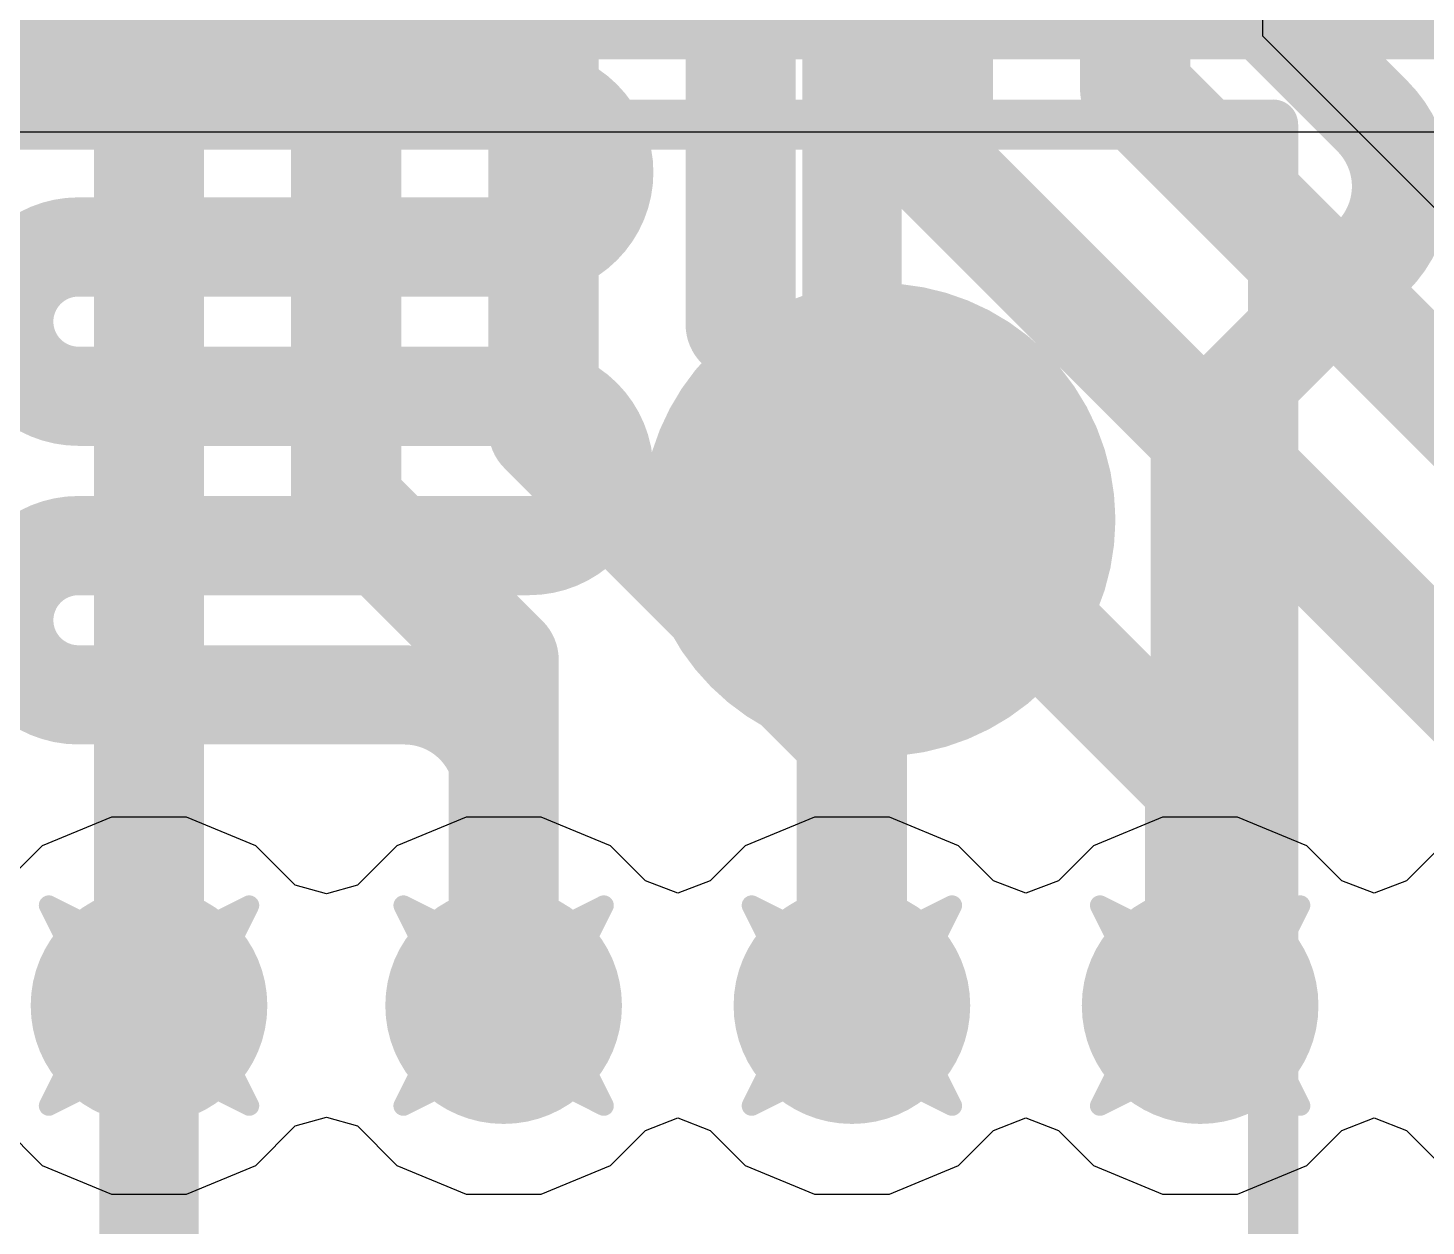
# Model space of a CAD drawing. Header units: inches. Extents: x -3 to 289, y -11 to 89.
# Drawn here: x 77.92 to 81.465, y 28.946 to 31.983 of the extents above; entities that cross this region are included whole.
import ezdxf

# ---------------------------------------------------------------- set-up
doc = ezdxf.new("R2010")
doc.units = ezdxf.units.IN
for name, color, linetype in [('Bottom Layer', 5, 'Continuous'), ('Drill Drawing', 1, 'Continuous'), ('Layer 1', 16, 'Continuous'), ('Layer 2', 76, 'Continuous'), ('Top Layer', 1, 'Continuous'), ('Top Overlay', 2, 'Continuous'), ('Via Holes', 16, 'Continuous')]:
    doc.layers.add(name, color=color, linetype=linetype)

# ---------------------------------------------------------------- blocks, each defined once
blk = doc.blocks.new('48_TSOP_I_9')
at = {"layer": 'Top Overlay'}
for points in [[(8.35, 6.1, 0.127, 0.127, 0), (-8.35, 6.1, 0.127, 0.127, 0)], [(-8.35, -6.1, 0.127, 0.127, 0), (-8.35, 6.1, 0.127, 0.127, 0)], [(-7.3482, 4.7999, 0.6, 0.6, -0.995777), (-7.3508, 5.4, 0.6, 0.6, 0)], [(-7.3457, 5.4, 0.6, 0.6, -0.995777), (-7.3482, 4.7999, 0.6, 0.6, 0)]]:
    blk.add_lwpolyline(points, format="xyseb", dxfattribs=at)
for points in [[(-8.3818, 6.1, 0.0635, 0.0635, 1), (-8.3183, 6.1, 0.0635, 0.0635, 1)], [(-8.3818, 6.1, 0.0635, 0.0635, 1), (-8.3183, 6.1, 0.0635, 0.0635, 1)], [(-7.5008, 5.4, 0.3, 0.3, 1), (-7.2008, 5.4, 0.3, 0.3, 1)], [(-7.4957, 5.4, 0.3, 0.3, 1), (-7.1957, 5.4, 0.3, 0.3, 1)], [(-7.4982, 4.7999, 0.3, 0.3, 1), (-7.1982, 4.7999, 0.3, 0.3, 1)], [(-7.4982, 4.7999, 0.3, 0.3, 1), (-7.1982, 4.7999, 0.3, 0.3, 1)]]:
    blk.add_lwpolyline(points, format="xyseb", close=True, dxfattribs=at)

msp = doc.modelspace()

# ---------------------------------------------------------------- hatches: boundary and pattern name
at = {"layer": 'Bottom Layer'}
h = msp.add_hatch(color=5, dxfattribs=at)
edge = h.paths.add_edge_path()
edge.add_arc((78.2274, 29.5045), 0.3, 0, 360)
h = msp.add_hatch(color=5, dxfattribs=at)
edge = h.paths.add_edge_path()
edge.add_arc((79.1265, 29.5045), 0.3, 0, 360)
h = msp.add_hatch(color=5, dxfattribs=at)
edge = h.paths.add_edge_path()
edge.add_arc((80.0095, 29.5045), 0.3, 0, 360)
h = msp.add_hatch(color=5, dxfattribs=at)
edge = h.paths.add_edge_path()
edge.add_arc((80.8924, 29.5045), 0.3, 0, 360)
at = {"layer": 'Layer 1'}
h = msp.add_hatch(color=16, dxfattribs=at)
edge = h.paths.add_edge_path()
edge.add_arc((78.2274, 29.5045), 0.3, 0, 360)
h = msp.add_hatch(color=16, dxfattribs=at)
edge = h.paths.add_edge_path()
edge.add_arc((79.1265, 29.5045), 0.3, 0, 360)
h = msp.add_hatch(color=16, dxfattribs=at)
edge = h.paths.add_edge_path()
edge.add_arc((80.0095, 29.5045), 0.3, 0, 360)
h = msp.add_hatch(color=16, dxfattribs=at)
edge = h.paths.add_edge_path()
edge.add_arc((80.8924, 29.5045), 0.3, 0, 360)
at = {"layer": 'Layer 2'}
h = msp.add_hatch(color=76, dxfattribs=at)
edge = h.paths.add_edge_path()
edge.add_arc((78.2274, 29.5045), 0.3, 0, 360)
h = msp.add_hatch(color=76, dxfattribs=at)
edge = h.paths.add_edge_path()
edge.add_arc((79.1265, 29.5045), 0.3, 0, 360)
h = msp.add_hatch(color=76, dxfattribs=at)
edge = h.paths.add_edge_path()
edge.add_arc((80.0095, 29.5045), 0.3, 0, 360)
h = msp.add_hatch(color=76, dxfattribs=at)
edge = h.paths.add_edge_path()
edge.add_arc((80.8924, 29.5045), 0.3, 0, 360)
at = {"layer": 'Top Layer'}
h = msp.add_hatch(color=1, dxfattribs=at)
edge = h.paths.add_edge_path()
edge.add_arc((78.2274, 29.5045), 0.3, 0, 360)
h = msp.add_hatch(color=1, dxfattribs=at)
edge = h.paths.add_edge_path()
edge.add_arc((79.1265, 29.5045), 0.3, 0, 360)
h = msp.add_hatch(color=1, dxfattribs=at)
edge = h.paths.add_edge_path()
edge.add_arc((80.0095, 29.5045), 0.3, 0, 360)
h = msp.add_hatch(color=1, dxfattribs=at)
edge = h.paths.add_edge_path()
edge.add_arc((80.8924, 29.5045), 0.3, 0, 360)
at = {"layer": 'Via Holes'}
h = msp.add_hatch(color=7, dxfattribs=at)
edge = h.paths.add_edge_path()
edge.add_arc((78.2274, 29.5045), 0.15, 0, 360)
h = msp.add_hatch(color=7, dxfattribs=at)
edge = h.paths.add_edge_path()
edge.add_arc((79.1265, 29.5045), 0.15, 0, 360)
h = msp.add_hatch(color=7, dxfattribs=at)
edge = h.paths.add_edge_path()
edge.add_arc((80.0095, 29.5045), 0.15, 0, 360)
h = msp.add_hatch(color=7, dxfattribs=at)
edge = h.paths.add_edge_path()
edge.add_arc((80.8924, 29.5045), 0.15, 0, 360)

# ---------------------------------------------------------------- linework, layer by layer
at = {"layer": 'Bottom Layer'}
for p, q in [((67.0581, 31.7191), (83.6361, 31.7191)), ((78.1324, 29.9823), (77.9568, 29.9095)), ((78.3224, 29.9823), (78.1324, 29.9823)), ((78.4981, 29.9095), (78.3224, 29.9823)), ((79.0315, 29.9823), (78.8559, 29.9095)), ((79.2216, 29.9823), (79.0315, 29.9823)), ((79.3972, 29.9095), (79.2216, 29.9823)), ((79.9144, 29.9823), (79.7388, 29.9095)), ((80.1045, 29.9823), (79.9144, 29.9823)), ((80.2801, 29.9095), (80.1045, 29.9823)), ((80.7974, 29.9823), (80.6218, 29.9095)), ((80.9874, 29.9823), (80.7974, 29.9823)), ((81.1631, 29.9095), (80.9874, 29.9823)), ((77.9568, 29.9095), (77.8568, 29.8095)), ((78.5982, 29.8094), (78.4981, 29.9095)), ((78.8559, 29.9095), (78.7557, 29.8094)), ((79.4859, 29.8208), (79.3972, 29.9095)), ((79.7388, 29.9095), (79.6501, 29.8208)), ((80.3688, 29.8208), (80.2801, 29.9095)), ((80.6218, 29.9095), (80.5331, 29.8208)), ((81.2517, 29.8208), (81.1631, 29.9095)), ((81.5047, 29.9095), (81.416, 29.8208)), ((79.568, 29.7892), (79.4859, 29.8208)), ((79.6501, 29.8208), (79.568, 29.7892)), ((80.4509, 29.7892), (80.3688, 29.8208)), ((80.5331, 29.8208), (80.4509, 29.7892)), ((81.3339, 29.7892), (81.2517, 29.8208)), ((81.416, 29.8208), (81.3339, 29.7892)), ((78.677, 29.7875), (78.5982, 29.8094)), ((78.7557, 29.8094), (78.677, 29.7875)), ((78.5982, 29.1996), (78.677, 29.2214)), ((78.677, 29.2214), (78.7557, 29.1996)), ((79.4859, 29.1881), (79.568, 29.2198)), ((79.568, 29.2198), (79.6501, 29.1881)), ((80.3688, 29.1881), (80.4509, 29.2198)), ((80.4509, 29.2198), (80.5331, 29.1881)), ((81.2517, 29.1881), (81.3339, 29.2198)), ((81.3339, 29.2198), (81.416, 29.1881)), ((77.8568, 29.1994), (77.9568, 29.0994)), ((78.4981, 29.0994), (78.5982, 29.1996)), ((78.7557, 29.1996), (78.8559, 29.0994)), ((79.3972, 29.0994), (79.4859, 29.1881)), ((79.6501, 29.1881), (79.7388, 29.0994)), ((80.2801, 29.0994), (80.3688, 29.1881)), ((80.5331, 29.1881), (80.6218, 29.0994)), ((81.1631, 29.0994), (81.2517, 29.1881)), ((81.416, 29.1881), (81.5047, 29.0994)), ((77.9568, 29.0994), (78.1324, 29.0267)), ((78.3224, 29.0267), (78.4981, 29.0994)), ((78.8559, 29.0994), (79.0315, 29.0267)), ((79.2216, 29.0267), (79.3972, 29.0994)), ((79.7388, 29.0994), (79.9144, 29.0267)), ((80.1045, 29.0267), (80.2801, 29.0994)), ((80.6218, 29.0994), (80.7974, 29.0267)), ((80.9874, 29.0267), (81.1631, 29.0994)), ((78.1324, 29.0267), (78.3224, 29.0267)), ((79.0315, 29.0267), (79.2216, 29.0267)), ((79.9144, 29.0267), (80.1045, 29.0267)), ((80.7974, 29.0267), (80.9874, 29.0267))]:
    msp.add_line(p, q, dxfattribs=at)
msp.add_lwpolyline([(65.4948, 32.0299, 0.254, 0.254, 0), (85.2854, 32.0299, 0.254, 0.254, 0)], format="xyseb", dxfattribs=at)
at = {"layer": 'Drill Drawing'}
for points in [[(77.9734, 29.7585, 0.0508, 0.0508, 0), (78.2274, 29.6315, 0.0508, 0.0508, 0)], [(77.9734, 29.7585, 0.0508, 0.0508, 0), (78.1004, 29.5045, 0.0508, 0.0508, 0)], [(78.2274, 29.6315, 0.0508, 0.0508, 0), (78.4814, 29.7585, 0.0508, 0.0508, 0)], [(78.3544, 29.5045, 0.0508, 0.0508, 0), (78.4814, 29.7585, 0.0508, 0.0508, 0)], [(78.8725, 29.7585, 0.0508, 0.0508, 0), (79.1265, 29.6315, 0.0508, 0.0508, 0)], [(78.8725, 29.7585, 0.0508, 0.0508, 0), (78.9995, 29.5045, 0.0508, 0.0508, 0)], [(79.1265, 29.6315, 0.0508, 0.0508, 0), (79.3805, 29.7585, 0.0508, 0.0508, 0)], [(79.2535, 29.5045, 0.0508, 0.0508, 0), (79.3805, 29.7585, 0.0508, 0.0508, 0)], [(79.7555, 29.7585, 0.0508, 0.0508, 0), (80.0095, 29.6315, 0.0508, 0.0508, 0)], [(79.7555, 29.7585, 0.0508, 0.0508, 0), (79.8825, 29.5045, 0.0508, 0.0508, 0)], [(80.0095, 29.6315, 0.0508, 0.0508, 0), (80.2635, 29.7585, 0.0508, 0.0508, 0)], [(80.1365, 29.5045, 0.0508, 0.0508, 0), (80.2635, 29.7585, 0.0508, 0.0508, 0)], [(80.6384, 29.7585, 0.0508, 0.0508, 0), (80.8924, 29.6315, 0.0508, 0.0508, 0)], [(80.6384, 29.7585, 0.0508, 0.0508, 0), (80.7654, 29.5045, 0.0508, 0.0508, 0)], [(80.8924, 29.6315, 0.0508, 0.0508, 0), (81.1464, 29.7585, 0.0508, 0.0508, 0)], [(81.0194, 29.5045, 0.0508, 0.0508, 0), (81.1464, 29.7585, 0.0508, 0.0508, 0)], [(77.9734, 29.2505, 0.0508, 0.0508, 0), (78.1004, 29.5045, 0.0508, 0.0508, 0)], [(78.3544, 29.5045, 0.0508, 0.0508, 0), (78.4814, 29.2505, 0.0508, 0.0508, 0)], [(78.8725, 29.2505, 0.0508, 0.0508, 0), (78.9995, 29.5045, 0.0508, 0.0508, 0)], [(79.2535, 29.5045, 0.0508, 0.0508, 0), (79.3805, 29.2505, 0.0508, 0.0508, 0)], [(79.7555, 29.2505, 0.0508, 0.0508, 0), (79.8825, 29.5045, 0.0508, 0.0508, 0)], [(80.1365, 29.5045, 0.0508, 0.0508, 0), (80.2635, 29.2505, 0.0508, 0.0508, 0)], [(80.6384, 29.2505, 0.0508, 0.0508, 0), (80.7654, 29.5045, 0.0508, 0.0508, 0)], [(81.0194, 29.5045, 0.0508, 0.0508, 0), (81.1464, 29.2505, 0.0508, 0.0508, 0)], [(77.9734, 29.2505, 0.0508, 0.0508, 0), (78.2274, 29.3775, 0.0508, 0.0508, 0)], [(78.2274, 29.3775, 0.0508, 0.0508, 0), (78.4814, 29.2505, 0.0508, 0.0508, 0)], [(78.8725, 29.2505, 0.0508, 0.0508, 0), (79.1265, 29.3775, 0.0508, 0.0508, 0)], [(79.1265, 29.3775, 0.0508, 0.0508, 0), (79.3805, 29.2505, 0.0508, 0.0508, 0)], [(79.7555, 29.2505, 0.0508, 0.0508, 0), (80.0095, 29.3775, 0.0508, 0.0508, 0)], [(80.0095, 29.3775, 0.0508, 0.0508, 0), (80.2635, 29.2505, 0.0508, 0.0508, 0)], [(80.6384, 29.2505, 0.0508, 0.0508, 0), (80.8924, 29.3775, 0.0508, 0.0508, 0)], [(80.8924, 29.3775, 0.0508, 0.0508, 0), (81.1464, 29.2505, 0.0508, 0.0508, 0)]]:
    msp.add_lwpolyline(points, format="xyseb", dxfattribs=at)
for points in [[(77.9607, 29.7585, 0.0254, 0.0254, 1), (77.9861, 29.7585, 0.0254, 0.0254, 1)], [(77.9607, 29.7585, 0.0254, 0.0254, 1), (77.9861, 29.7585, 0.0254, 0.0254, 1)], [(78.4687, 29.7585, 0.0254, 0.0254, 1), (78.4941, 29.7585, 0.0254, 0.0254, 1)], [(78.4687, 29.7585, 0.0254, 0.0254, 1), (78.4941, 29.7585, 0.0254, 0.0254, 1)], [(78.8598, 29.7585, 0.0254, 0.0254, 1), (78.8852, 29.7585, 0.0254, 0.0254, 1)], [(78.8598, 29.7585, 0.0254, 0.0254, 1), (78.8852, 29.7585, 0.0254, 0.0254, 1)], [(79.3678, 29.7585, 0.0254, 0.0254, 1), (79.3932, 29.7585, 0.0254, 0.0254, 1)], [(79.3678, 29.7585, 0.0254, 0.0254, 1), (79.3932, 29.7585, 0.0254, 0.0254, 1)], [(79.7428, 29.7585, 0.0254, 0.0254, 1), (79.7682, 29.7585, 0.0254, 0.0254, 1)], [(79.7428, 29.7585, 0.0254, 0.0254, 1), (79.7682, 29.7585, 0.0254, 0.0254, 1)], [(80.2508, 29.7585, 0.0254, 0.0254, 1), (80.2762, 29.7585, 0.0254, 0.0254, 1)], [(80.2508, 29.7585, 0.0254, 0.0254, 1), (80.2762, 29.7585, 0.0254, 0.0254, 1)], [(80.6257, 29.7585, 0.0254, 0.0254, 1), (80.6511, 29.7585, 0.0254, 0.0254, 1)], [(80.6257, 29.7585, 0.0254, 0.0254, 1), (80.6511, 29.7585, 0.0254, 0.0254, 1)], [(81.1337, 29.7585, 0.0254, 0.0254, 1), (81.1591, 29.7585, 0.0254, 0.0254, 1)], [(81.1337, 29.7585, 0.0254, 0.0254, 1), (81.1591, 29.7585, 0.0254, 0.0254, 1)], [(78.2147, 29.6315, 0.0254, 0.0254, 1), (78.2401, 29.6315, 0.0254, 0.0254, 1)], [(78.2147, 29.6315, 0.0254, 0.0254, 1), (78.2401, 29.6315, 0.0254, 0.0254, 1)], [(79.1138, 29.6315, 0.0254, 0.0254, 1), (79.1392, 29.6315, 0.0254, 0.0254, 1)], [(79.1138, 29.6315, 0.0254, 0.0254, 1), (79.1392, 29.6315, 0.0254, 0.0254, 1)], [(79.9968, 29.6315, 0.0254, 0.0254, 1), (80.0222, 29.6315, 0.0254, 0.0254, 1)], [(79.9968, 29.6315, 0.0254, 0.0254, 1), (80.0222, 29.6315, 0.0254, 0.0254, 1)], [(80.8797, 29.6315, 0.0254, 0.0254, 1), (80.9051, 29.6315, 0.0254, 0.0254, 1)], [(80.8797, 29.6315, 0.0254, 0.0254, 1), (80.9051, 29.6315, 0.0254, 0.0254, 1)], [(78.0877, 29.5045, 0.0254, 0.0254, 1), (78.1131, 29.5045, 0.0254, 0.0254, 1)], [(78.0877, 29.5045, 0.0254, 0.0254, 1), (78.1131, 29.5045, 0.0254, 0.0254, 1)], [(78.3417, 29.5045, 0.0254, 0.0254, 1), (78.3671, 29.5045, 0.0254, 0.0254, 1)], [(78.3417, 29.5045, 0.0254, 0.0254, 1), (78.3671, 29.5045, 0.0254, 0.0254, 1)], [(78.9868, 29.5045, 0.0254, 0.0254, 1), (79.0122, 29.5045, 0.0254, 0.0254, 1)], [(78.9868, 29.5045, 0.0254, 0.0254, 1), (79.0122, 29.5045, 0.0254, 0.0254, 1)], [(79.2408, 29.5045, 0.0254, 0.0254, 1), (79.2662, 29.5045, 0.0254, 0.0254, 1)], [(79.2408, 29.5045, 0.0254, 0.0254, 1), (79.2662, 29.5045, 0.0254, 0.0254, 1)], [(79.8698, 29.5045, 0.0254, 0.0254, 1), (79.8952, 29.5045, 0.0254, 0.0254, 1)], [(79.8698, 29.5045, 0.0254, 0.0254, 1), (79.8952, 29.5045, 0.0254, 0.0254, 1)], [(80.1238, 29.5045, 0.0254, 0.0254, 1), (80.1492, 29.5045, 0.0254, 0.0254, 1)], [(80.1238, 29.5045, 0.0254, 0.0254, 1), (80.1492, 29.5045, 0.0254, 0.0254, 1)], [(80.7527, 29.5045, 0.0254, 0.0254, 1), (80.7781, 29.5045, 0.0254, 0.0254, 1)], [(80.7527, 29.5045, 0.0254, 0.0254, 1), (80.7781, 29.5045, 0.0254, 0.0254, 1)], [(81.0067, 29.5045, 0.0254, 0.0254, 1), (81.0321, 29.5045, 0.0254, 0.0254, 1)], [(81.0067, 29.5045, 0.0254, 0.0254, 1), (81.0321, 29.5045, 0.0254, 0.0254, 1)], [(78.2147, 29.3775, 0.0254, 0.0254, 1), (78.2401, 29.3775, 0.0254, 0.0254, 1)], [(78.2147, 29.3775, 0.0254, 0.0254, 1), (78.2401, 29.3775, 0.0254, 0.0254, 1)], [(79.1138, 29.3775, 0.0254, 0.0254, 1), (79.1392, 29.3775, 0.0254, 0.0254, 1)], [(79.1138, 29.3775, 0.0254, 0.0254, 1), (79.1392, 29.3775, 0.0254, 0.0254, 1)], [(79.9968, 29.3775, 0.0254, 0.0254, 1), (80.0222, 29.3775, 0.0254, 0.0254, 1)], [(79.9968, 29.3775, 0.0254, 0.0254, 1), (80.0222, 29.3775, 0.0254, 0.0254, 1)], [(80.8797, 29.3775, 0.0254, 0.0254, 1), (80.9051, 29.3775, 0.0254, 0.0254, 1)], [(80.8797, 29.3775, 0.0254, 0.0254, 1), (80.9051, 29.3775, 0.0254, 0.0254, 1)], [(77.9607, 29.2505, 0.0254, 0.0254, 1), (77.9861, 29.2505, 0.0254, 0.0254, 1)], [(77.9607, 29.2505, 0.0254, 0.0254, 1), (77.9861, 29.2505, 0.0254, 0.0254, 1)], [(78.4687, 29.2505, 0.0254, 0.0254, 1), (78.4941, 29.2505, 0.0254, 0.0254, 1)], [(78.4687, 29.2505, 0.0254, 0.0254, 1), (78.4941, 29.2505, 0.0254, 0.0254, 1)], [(78.8598, 29.2505, 0.0254, 0.0254, 1), (78.8852, 29.2505, 0.0254, 0.0254, 1)], [(78.8598, 29.2505, 0.0254, 0.0254, 1), (78.8852, 29.2505, 0.0254, 0.0254, 1)], [(79.3678, 29.2505, 0.0254, 0.0254, 1), (79.3932, 29.2505, 0.0254, 0.0254, 1)], [(79.3678, 29.2505, 0.0254, 0.0254, 1), (79.3932, 29.2505, 0.0254, 0.0254, 1)], [(79.7428, 29.2505, 0.0254, 0.0254, 1), (79.7682, 29.2505, 0.0254, 0.0254, 1)], [(79.7428, 29.2505, 0.0254, 0.0254, 1), (79.7682, 29.2505, 0.0254, 0.0254, 1)], [(80.2508, 29.2505, 0.0254, 0.0254, 1), (80.2762, 29.2505, 0.0254, 0.0254, 1)], [(80.2508, 29.2505, 0.0254, 0.0254, 1), (80.2762, 29.2505, 0.0254, 0.0254, 1)], [(80.6257, 29.2505, 0.0254, 0.0254, 1), (80.6511, 29.2505, 0.0254, 0.0254, 1)], [(80.6257, 29.2505, 0.0254, 0.0254, 1), (80.6511, 29.2505, 0.0254, 0.0254, 1)], [(81.1337, 29.2505, 0.0254, 0.0254, 1), (81.1591, 29.2505, 0.0254, 0.0254, 1)], [(81.1337, 29.2505, 0.0254, 0.0254, 1), (81.1591, 29.2505, 0.0254, 0.0254, 1)]]:
    msp.add_lwpolyline(points, format="xyseb", close=True, dxfattribs=at)
at = {"layer": 'Layer 1'}
for points in [[(80.0095, 29.5045, 0.2515, 0.2515, 0), (80.0095, 33.068, 0.2515, 0.2515, 0)], [(81.2011, 32.4224, 0.2515, 0.2515, 0), (81.7748, 31.8487, 0.2515, 0.2515, 0)], [(78.0484, 31.8059, 0.2515, 0.2515, -1), (78.0484, 32.1844, 0.2515, 0.2515, 0)], [(80.9335, 32.1548, 0.2515, 0.2515, 0), (81.3293, 31.759, 0.2515, 0.2515, 0)], [(78.0484, 31.8059, 0.2515, 0.2515, 0), (79.1913, 31.8059, 0.2515, 0.2515, 0)], [(79.1913, 31.8059, 0.2515, 0.2515, -1), (79.1913, 31.4275, 0.2515, 0.2515, 0)], [(81.3293, 31.759, 0.2515, 0.2515, -0.414218), (81.3293, 31.4033, 0.2515, 0.2515, 0)], [(78.0484, 31.049, 0.2515, 0.2515, -1), (78.0484, 31.4275, 0.2515, 0.2515, 0)], [(78.0484, 31.4275, 0.2515, 0.2515, 0), (79.1913, 31.4275, 0.2515, 0.2515, 0)], [(81.2404, 31.3144, 0.2515, 0.2515, 0), (81.3293, 31.4033, 0.2515, 0.2515, 0)], [(80.8924, 30.9664, 0.2515, 0.2515, 0), (81.2404, 31.3144, 0.2515, 0.2515, 0)], [(78.0484, 31.049, 0.2515, 0.2515, 0), (79.1913, 31.049, 0.2515, 0.2515, 0)], [(79.1913, 31.049, 0.2515, 0.2515, -1), (79.1913, 30.6705, 0.2515, 0.2515, 0)], [(80.8924, 29.5045, 0.2515, 0.2515, 0), (80.8924, 30.9664, 0.2515, 0.2515, 0)], [(78.0484, 30.2921, 0.2515, 0.2515, -1), (78.0484, 30.6705, 0.2515, 0.2515, 0)], [(78.0484, 30.6705, 0.2515, 0.2515, 0), (79.1913, 30.6705, 0.2515, 0.2515, 0)], [(78.0484, 30.2921, 0.2515, 0.2515, 0), (78.8751, 30.2921, 0.2515, 0.2515, 0)], [(78.8751, 30.2921, 0.2515, 0.2515, -0.414214), (79.1265, 30.0406, 0.2515, 0.2515, 0)], [(79.1265, 29.9149, 0.2515, 0.2515, 0), (79.1265, 30.0406, 0.2515, 0.2515, 0)], [(79.1265, 29.5045, 0.2515, 0.2515, 0), (79.1265, 29.9149, 0.2515, 0.2515, 0)], [(78.2274, 26.3962, 0.2515, 0.2515, 0), (78.2274, 29.5045, 0.2515, 0.2515, 0)]]:
    msp.add_lwpolyline(points, format="xyseb", dxfattribs=at)
for points in [[(77.9855, 31.8059, 0.1257, 0.1257, 1), (78.1112, 31.8059, 0.1257, 0.1257, 1)], [(77.9855, 31.8059, 0.1257, 0.1257, 1), (78.1112, 31.8059, 0.1257, 0.1257, 1)], [(79.1284, 31.8059, 0.1257, 0.1257, 1), (79.2542, 31.8059, 0.1257, 0.1257, 1)], [(79.1284, 31.8059, 0.1257, 0.1257, 1), (79.2542, 31.8059, 0.1257, 0.1257, 1)], [(81.2665, 31.759, 0.1257, 0.1257, 1), (81.3922, 31.759, 0.1257, 0.1257, 1)], [(81.2665, 31.759, 0.1257, 0.1257, 1), (81.3922, 31.759, 0.1257, 0.1257, 1)], [(77.9855, 31.4275, 0.1257, 0.1257, 1), (78.1112, 31.4275, 0.1257, 0.1257, 1)], [(77.9855, 31.4275, 0.1257, 0.1257, 1), (78.1112, 31.4275, 0.1257, 0.1257, 1)], [(79.1284, 31.4275, 0.1257, 0.1257, 1), (79.2542, 31.4275, 0.1257, 0.1257, 1)], [(79.1284, 31.4275, 0.1257, 0.1257, 1), (79.2542, 31.4275, 0.1257, 0.1257, 1)], [(81.2665, 31.4033, 0.1257, 0.1257, 1), (81.3922, 31.4033, 0.1257, 0.1257, 1)], [(81.2665, 31.4033, 0.1257, 0.1257, 1), (81.3922, 31.4033, 0.1257, 0.1257, 1)], [(81.1776, 31.3144, 0.1257, 0.1257, 1), (81.3033, 31.3144, 0.1257, 0.1257, 1)], [(81.1776, 31.3144, 0.1257, 0.1257, 1), (81.3033, 31.3144, 0.1257, 0.1257, 1)], [(77.9855, 31.049, 0.1257, 0.1257, 1), (78.1112, 31.049, 0.1257, 0.1257, 1)], [(77.9855, 31.049, 0.1257, 0.1257, 1), (78.1112, 31.049, 0.1257, 0.1257, 1)], [(79.1284, 31.049, 0.1257, 0.1257, 1), (79.2542, 31.049, 0.1257, 0.1257, 1)], [(79.1284, 31.049, 0.1257, 0.1257, 1), (79.2542, 31.049, 0.1257, 0.1257, 1)], [(80.8295, 30.9664, 0.1257, 0.1257, 1), (80.9553, 30.9664, 0.1257, 0.1257, 1)], [(80.8295, 30.9664, 0.1257, 0.1257, 1), (80.9553, 30.9664, 0.1257, 0.1257, 1)], [(77.9855, 30.6705, 0.1257, 0.1257, 1), (78.1112, 30.6705, 0.1257, 0.1257, 1)], [(77.9855, 30.6705, 0.1257, 0.1257, 1), (78.1112, 30.6705, 0.1257, 0.1257, 1)], [(79.1284, 30.6705, 0.1257, 0.1257, 1), (79.2542, 30.6705, 0.1257, 0.1257, 1)], [(79.1284, 30.6705, 0.1257, 0.1257, 1), (79.2542, 30.6705, 0.1257, 0.1257, 1)], [(77.9855, 30.2921, 0.1257, 0.1257, 1), (78.1112, 30.2921, 0.1257, 0.1257, 1)], [(77.9855, 30.2921, 0.1257, 0.1257, 1), (78.1112, 30.2921, 0.1257, 0.1257, 1)], [(78.8122, 30.2921, 0.1257, 0.1257, 1), (78.9379, 30.2921, 0.1257, 0.1257, 1)], [(78.8122, 30.2921, 0.1257, 0.1257, 1), (78.9379, 30.2921, 0.1257, 0.1257, 1)], [(79.0637, 30.0406, 0.1257, 0.1257, 1), (79.1894, 30.0406, 0.1257, 0.1257, 1)], [(79.0637, 30.0406, 0.1257, 0.1257, 1), (79.1894, 30.0406, 0.1257, 0.1257, 1)], [(79.0637, 29.9149, 0.1257, 0.1257, 1), (79.1894, 29.9149, 0.1257, 0.1257, 1)], [(79.0637, 29.9149, 0.1257, 0.1257, 1), (79.1894, 29.9149, 0.1257, 0.1257, 1)], [(78.1645, 29.5045, 0.1257, 0.1257, 1), (78.2903, 29.5045, 0.1257, 0.1257, 1)], [(79.0637, 29.5045, 0.1257, 0.1257, 1), (79.1894, 29.5045, 0.1257, 0.1257, 1)], [(79.9466, 29.5045, 0.1257, 0.1257, 1), (80.0723, 29.5045, 0.1257, 0.1257, 1)], [(80.8295, 29.5045, 0.1257, 0.1257, 1), (80.9553, 29.5045, 0.1257, 0.1257, 1)]]:
    msp.add_lwpolyline(points, format="xyseb", close=True, dxfattribs=at)
at = {"layer": 'Layer 2'}
for p, q in [((78.1324, 29.9823), (77.9568, 29.9095)), ((78.3224, 29.9823), (78.1324, 29.9823)), ((78.4981, 29.9095), (78.3224, 29.9823)), ((79.0315, 29.9823), (78.8559, 29.9095)), ((79.2216, 29.9823), (79.0315, 29.9823)), ((79.3972, 29.9095), (79.2216, 29.9823)), ((79.9144, 29.9823), (79.7388, 29.9095)), ((80.1045, 29.9823), (79.9144, 29.9823)), ((80.2801, 29.9095), (80.1045, 29.9823)), ((80.7974, 29.9823), (80.6218, 29.9095)), ((80.9874, 29.9823), (80.7974, 29.9823)), ((81.1631, 29.9095), (80.9874, 29.9823)), ((77.9568, 29.9095), (77.8568, 29.8095)), ((78.5982, 29.8094), (78.4981, 29.9095)), ((78.8559, 29.9095), (78.7557, 29.8094)), ((79.4859, 29.8208), (79.3972, 29.9095)), ((79.7388, 29.9095), (79.6501, 29.8208)), ((80.3688, 29.8208), (80.2801, 29.9095)), ((80.6218, 29.9095), (80.5331, 29.8208)), ((81.2517, 29.8208), (81.1631, 29.9095)), ((81.5047, 29.9095), (81.416, 29.8208)), ((79.568, 29.7892), (79.4859, 29.8208)), ((79.6501, 29.8208), (79.568, 29.7892)), ((80.4509, 29.7892), (80.3688, 29.8208)), ((80.5331, 29.8208), (80.4509, 29.7892)), ((81.3339, 29.7892), (81.2517, 29.8208)), ((81.416, 29.8208), (81.3339, 29.7892)), ((78.677, 29.7875), (78.5982, 29.8094)), ((78.7557, 29.8094), (78.677, 29.7875)), ((78.5982, 29.1996), (78.677, 29.2214)), ((78.677, 29.2214), (78.7557, 29.1996)), ((79.4859, 29.1881), (79.568, 29.2198)), ((79.568, 29.2198), (79.6501, 29.1881)), ((80.3688, 29.1881), (80.4509, 29.2198)), ((80.4509, 29.2198), (80.5331, 29.1881)), ((81.2517, 29.1881), (81.3339, 29.2198)), ((81.3339, 29.2198), (81.416, 29.1881)), ((77.8568, 29.1994), (77.9568, 29.0994)), ((78.4981, 29.0994), (78.5982, 29.1996)), ((78.7557, 29.1996), (78.8559, 29.0994)), ((79.3972, 29.0994), (79.4859, 29.1881)), ((79.6501, 29.1881), (79.7388, 29.0994)), ((80.2801, 29.0994), (80.3688, 29.1881)), ((80.5331, 29.1881), (80.6218, 29.0994)), ((81.1631, 29.0994), (81.2517, 29.1881)), ((81.416, 29.1881), (81.5047, 29.0994)), ((77.9568, 29.0994), (78.1324, 29.0267)), ((78.3224, 29.0267), (78.4981, 29.0994)), ((78.8559, 29.0994), (79.0315, 29.0267)), ((79.2216, 29.0267), (79.3972, 29.0994)), ((79.7388, 29.0994), (79.9144, 29.0267)), ((80.1045, 29.0267), (80.2801, 29.0994)), ((80.6218, 29.0994), (80.7974, 29.0267)), ((80.9874, 29.0267), (81.1631, 29.0994)), ((78.1324, 29.0267), (78.3224, 29.0267)), ((79.0315, 29.0267), (79.2216, 29.0267)), ((79.9144, 29.0267), (80.1045, 29.0267)), ((80.7974, 29.0267), (80.9874, 29.0267))]:
    msp.add_line(p, q, dxfattribs=at)
at = {"layer": 'Top Layer'}
for p, q in [((81.0512, 31.9614), (81.0512, 33.1376)), ((82.8872, 30.1255), (81.0512, 31.9614)), ((78.5982, 29.1996), (78.677, 29.2214)), ((78.677, 29.2214), (78.7557, 29.1996)), ((79.4859, 29.1881), (79.568, 29.2198)), ((79.568, 29.2198), (79.6501, 29.1881)), ((80.3688, 29.1881), (80.4509, 29.2198)), ((80.4509, 29.2198), (80.5331, 29.1881)), ((81.2517, 29.1881), (81.3339, 29.2198)), ((81.3339, 29.2198), (81.416, 29.1881)), ((77.8568, 29.1994), (77.9568, 29.0994)), ((78.4981, 29.0994), (78.5982, 29.1996)), ((78.7557, 29.1996), (78.8559, 29.0994)), ((79.3972, 29.0994), (79.4859, 29.1881)), ((79.6501, 29.1881), (79.7388, 29.0994)), ((80.2801, 29.0994), (80.3688, 29.1881)), ((80.5331, 29.1881), (80.6218, 29.0994)), ((81.1631, 29.0994), (81.2517, 29.1881)), ((81.416, 29.1881), (81.5047, 29.0994)), ((77.9568, 29.0994), (78.1324, 29.0267)), ((78.3224, 29.0267), (78.4981, 29.0994)), ((78.8559, 29.0994), (79.0315, 29.0267)), ((79.2216, 29.0267), (79.3972, 29.0994)), ((79.7388, 29.0994), (79.9144, 29.0267)), ((80.1045, 29.0267), (80.2801, 29.0994)), ((80.6218, 29.0994), (80.7974, 29.0267)), ((80.9874, 29.0267), (81.1631, 29.0994)), ((78.1324, 29.0267), (78.3224, 29.0267)), ((79.0315, 29.0267), (79.2216, 29.0267)), ((79.9144, 29.0267), (80.1045, 29.0267)), ((80.7974, 29.0267), (80.9874, 29.0267))]:
    msp.add_line(p, q, dxfattribs=at)
for points in [[(78.2274, 29.5045, 0.2794, 0.2794, 0), (78.2274, 33.1376, 0.2794, 0.2794, 0)], [(78.7275, 30.7795, 0.2794, 0.2794, 0), (78.7275, 33.1376, 0.2794, 0.2794, 0)], [(79.2274, 30.9653, 0.2794, 0.2794, 0), (79.2274, 33.1376, 0.2794, 0.2794, 0)], [(79.7275, 31.2311, 0.2794, 0.2794, 0), (79.7275, 33.1376, 0.2794, 0.2794, 0)], [(80.2274, 31.6296, 0.2794, 0.2794, 0), (80.2274, 33.1376, 0.2794, 0.2794, 0)], [(80.7275, 31.8274, 0.2794, 0.2794, 0), (80.7275, 33.1376, 0.2794, 0.2794, 0)], [(80.7275, 31.8274, 0.2794, 0.2794, 0), (82.6583, 29.8966, 0.2794, 0.2794, 0)], [(80.2274, 31.6296, 0.2794, 0.2794, 0), (81.7753, 30.0817, 0.2794, 0.2794, 0)], [(79.7275, 31.2311, 0.2794, 0.2794, 0), (80.8924, 30.0663, 0.2794, 0.2794, 0)], [(79.2274, 30.9653, 0.2794, 0.2794, 0), (80.0095, 30.1833, 0.2794, 0.2794, 0)], [(78.7275, 30.7795, 0.2794, 0.2794, 0), (79.1265, 30.3805, 0.2794, 0.2794, 0)], [(79.1265, 29.5045, 0.2794, 0.2794, 0), (79.1265, 30.3805, 0.2794, 0.2794, 0)], [(80.0095, 29.5045, 0.2794, 0.2794, 0), (80.0095, 30.1833, 0.2794, 0.2794, 0)], [(80.8924, 29.5045, 0.2794, 0.2794, 0), (80.8924, 30.0663, 0.2794, 0.2794, 0)], [(79.1265, 29.3775, 0.2794, 0.2794, 0), (79.1265, 29.5045, 0.2794, 0.2794, 0)]]:
    msp.add_lwpolyline(points, format="xyseb", dxfattribs=at)
for points in [[(80.6577, 31.8274, 0.1397, 0.1397, 1), (80.7974, 31.8274, 0.1397, 0.1397, 1)], [(80.6577, 31.8274, 0.1397, 0.1397, 1), (80.7974, 31.8274, 0.1397, 0.1397, 1)], [(80.1575, 31.6296, 0.1397, 0.1397, 1), (80.2972, 31.6296, 0.1397, 0.1397, 1)], [(80.1575, 31.6296, 0.1397, 0.1397, 1), (80.2972, 31.6296, 0.1397, 0.1397, 1)], [(79.6577, 31.2311, 0.1397, 0.1397, 1), (79.7974, 31.2311, 0.1397, 0.1397, 1)], [(79.6577, 31.2311, 0.1397, 0.1397, 1), (79.7974, 31.2311, 0.1397, 0.1397, 1)], [(79.1576, 30.9653, 0.1397, 0.1397, 1), (79.2973, 30.9653, 0.1397, 0.1397, 1)], [(79.1576, 30.9653, 0.1397, 0.1397, 1), (79.2973, 30.9653, 0.1397, 0.1397, 1)], [(78.6577, 30.7795, 0.1397, 0.1397, 1), (78.7974, 30.7795, 0.1397, 0.1397, 1)], [(78.6577, 30.7795, 0.1397, 0.1397, 1), (78.7974, 30.7795, 0.1397, 0.1397, 1)], [(79.0567, 30.3805, 0.1397, 0.1397, 1), (79.1964, 30.3805, 0.1397, 0.1397, 1)], [(79.0567, 30.3805, 0.1397, 0.1397, 1), (79.1964, 30.3805, 0.1397, 0.1397, 1)], [(79.9396, 30.1833, 0.1397, 0.1397, 1), (80.0793, 30.1833, 0.1397, 0.1397, 1)], [(79.9396, 30.1833, 0.1397, 0.1397, 1), (80.0793, 30.1833, 0.1397, 0.1397, 1)], [(80.8226, 30.0663, 0.1397, 0.1397, 1), (80.9623, 30.0663, 0.1397, 0.1397, 1)], [(80.8226, 30.0663, 0.1397, 0.1397, 1), (80.9623, 30.0663, 0.1397, 0.1397, 1)], [(78.1576, 29.5045, 0.1397, 0.1397, 1), (78.2973, 29.5045, 0.1397, 0.1397, 1)], [(79.0567, 29.5045, 0.1397, 0.1397, 1), (79.1964, 29.5045, 0.1397, 0.1397, 1)], [(79.0567, 29.5045, 0.1397, 0.1397, 1), (79.1964, 29.5045, 0.1397, 0.1397, 1)], [(79.9396, 29.5045, 0.1397, 0.1397, 1), (80.0793, 29.5045, 0.1397, 0.1397, 1)], [(80.8226, 29.5045, 0.1397, 0.1397, 1), (80.9623, 29.5045, 0.1397, 0.1397, 1)], [(79.0567, 29.3775, 0.1397, 0.1397, 1), (79.1964, 29.3775, 0.1397, 0.1397, 1)]]:
    msp.add_lwpolyline(points, format="xyseb", close=True, dxfattribs=at)

# ---------------------------------------------------------------- block references
at = {"rotation": 270}
msp.add_blockref('48_TSOP_I_9', (74.9775, 23.3877), dxfattribs=at)

doc.saveas('drawing.dxf')
